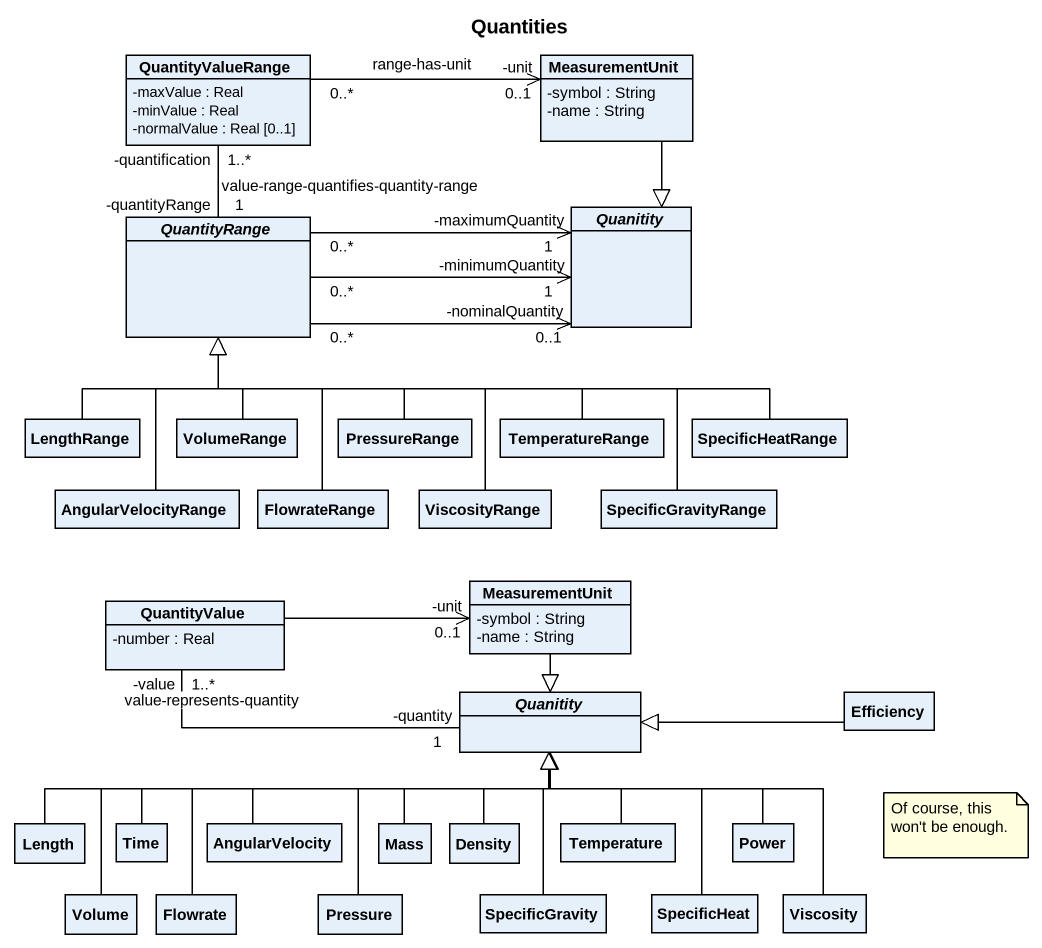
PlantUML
@startuml
title Quantities
hide circle
hide empty members
skinparam classAttributeIconSize 0
class QuantityValueRange {
  -maxValue : Real
  -minValue : Real
  -normalValue : Real [0..1]
}
class MeasurementUnit {
  -symbol : String
  -name : String
}
abstract class QuantityRange
abstract class Quanitity
class LengthRange
class VolumeRange
class PressureRange
class TemperatureRange
class SpecificHeatRange
class AngularVelocityRange
class FlowrateRange
class ViscosityRange
class SpecificGravityRange
class QuantityValue {
  -number : Real
}
class "MeasurementUnit" as MeasurementUnit_2 {
  -symbol : String
  -name : String
}
abstract class "Quanitity" as Quanitity_2
class Efficiency
class Length
class Time
class AngularVelocity
class Mass
class Density
class Temperature
class Power
class Volume
class Flowrate
class Pressure
class SpecificGravity
class SpecificHeat
class Viscosity
QuantityValueRange "0..*" -right-> "-unit\n0..1" MeasurementUnit : range-has-unit
QuantityValueRange "-quantification\n1..*" -- "-quantityRange\n1" QuantityRange : value-range-quantifies-quantity-range
MeasurementUnit --|> Quanitity
QuantityRange "0..*" -right-> "-nominalQuantity\n0..1" Quanitity
QuantityRange "0..*" -right-> "-minimumQuantity\n1" Quanitity
QuantityRange "0..*" -right-> "-maximumQuantity\n1" Quanitity
LengthRange -up-|> QuantityRange
VolumeRange -up-|> QuantityRange
PressureRange -up-|> QuantityRange
TemperatureRange -left-|> QuantityRange
SpecificHeatRange -left-|> QuantityRange
AngularVelocityRange -up-|> QuantityRange
FlowrateRange -up-|> QuantityRange
ViscosityRange -up-|> QuantityRange
SpecificGravityRange -left-|> QuantityRange
MeasurementUnit_2 "-unit\n0..1" <-left- QuantityValue
MeasurementUnit_2 --|> Quanitity_2
Quanitity_2 "-quantity\n1" -left- "-value\n1..*" QuantityValue : value-represents-quantity
Efficiency -left-|> Quanitity_2
Length -right-|> Quanitity_2
Time -right-|> Quanitity_2
AngularVelocity -right-|> Quanitity_2
Mass -up-|> Quanitity_2
Density -up-|> Quanitity_2
Temperature -up-|> Quanitity_2
Power -left-|> Quanitity_2
Volume -right-|> Quanitity_2
Flowrate -right-|> Quanitity_2
Pressure -up-|> Quanitity_2
SpecificGravity -up-|> Quanitity_2
SpecificHeat -up-|> Quanitity_2
Viscosity -up-|> Quanitity_2
note as N1
  Of course, this won't be enough.
end note
@enduml
